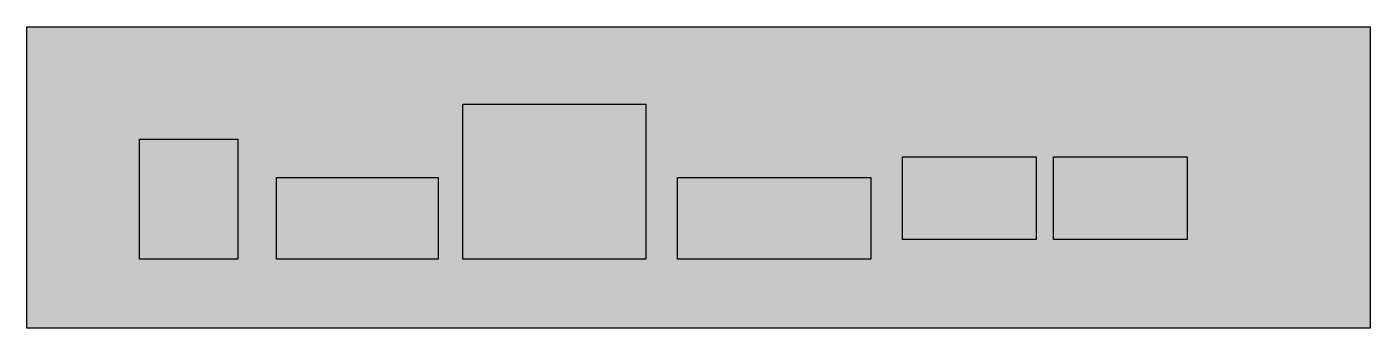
# Model space of a CAD drawing. Extents: x 639 to 761, y 442 to 469.
import ezdxf

# ---------------------------------------------------------------- set-up
doc = ezdxf.new("R2010")
doc.units = 0
doc.header["$MEASUREMENT"] = 0
doc.layers.add('LAYER_1', color=7, linetype='CONTINUOUS')

# ---------------------------------------------------------------- blocks, each defined once
blk = doc.blocks.new('BLOCK_2')
at = {"layer": 'LAYER_1'}
h = blk.add_hatch(color=5, dxfattribs=at)
h.dxf.hatch_style = 2
h.paths.add_polyline_path([(760.96, 441.95), (638.86, 441.95), (638.86, 469.27), (760.96, 469.27)])
h = blk.add_hatch(color=6, dxfattribs=at)
h.dxf.hatch_style = 2
h.paths.add_polyline_path([(695.12, 448.21), (678.5, 448.21), (678.5, 462.27), (695.12, 462.27)])
h = blk.add_hatch(color=6, dxfattribs=at)
h.dxf.hatch_style = 2
h.paths.add_polyline_path([(658.04, 448.21), (649.09, 448.21), (649.09, 459.08), (658.04, 459.08)])
h = blk.add_hatch(color=6, dxfattribs=at)
h.dxf.hatch_style = 2
h.paths.add_polyline_path([(730.59, 450), (718.45, 450), (718.45, 457.48), (730.59, 457.48)])
h = blk.add_hatch(color=6, dxfattribs=at)
h.dxf.hatch_style = 2
h.paths.add_polyline_path([(744.34, 450), (732.19, 450), (732.19, 457.48), (744.34, 457.48)])
h = blk.add_hatch(color=6, dxfattribs=at)
h.dxf.hatch_style = 2
h.paths.add_polyline_path([(676.26, 448.21), (661.56, 448.21), (661.56, 455.61), (676.26, 455.61)])
h = blk.add_hatch(color=6, dxfattribs=at)
h.dxf.hatch_style = 2
h.paths.add_polyline_path([(715.57, 448.21), (697.99, 448.21), (697.99, 455.61), (715.57, 455.61)])
for points in [[(760.96, 441.95), (638.86, 441.95), (638.86, 469.27), (760.96, 469.27), (760.96, 441.95)], [(695.12, 448.21), (678.5, 448.21), (678.5, 462.27), (695.12, 462.27), (695.12, 448.21)], [(658.04, 448.21), (649.09, 448.21), (649.09, 459.08), (658.04, 459.08), (658.04, 448.21)], [(730.59, 450), (718.45, 450), (718.45, 457.48), (730.59, 457.48), (730.59, 450)], [(744.34, 450), (732.19, 450), (732.19, 457.48), (744.34, 457.48), (744.34, 450)], [(676.26, 448.21), (661.56, 448.21), (661.56, 455.61), (676.26, 455.61), (676.26, 448.21)], [(715.57, 448.21), (697.99, 448.21), (697.99, 455.61), (715.57, 455.61), (715.57, 448.21)]]:
    blk.add_lwpolyline(points, dxfattribs=at)

msp = doc.modelspace()

# ---------------------------------------------------------------- block references
at = {"layer": 'LAYER_1'}
msp.add_blockref('BLOCK_2', (0, 0), dxfattribs=at)

doc.saveas('drawing.dxf')
